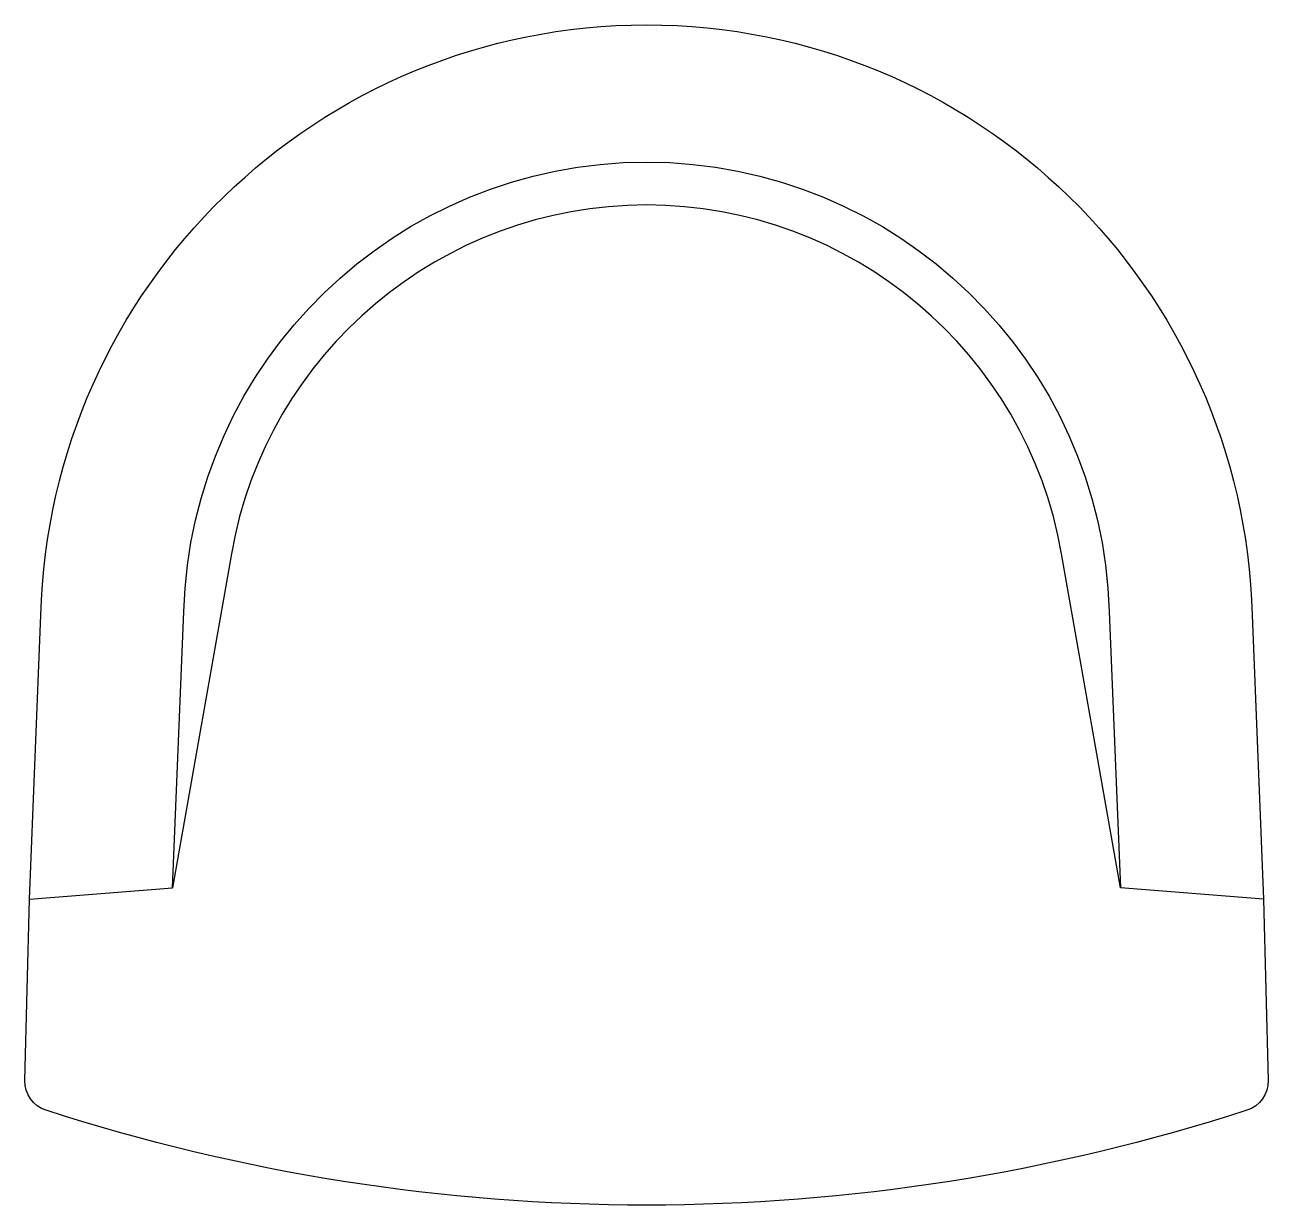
# Model space of a CAD drawing. Header units: millimetres. Extents: x -305 to 305, y -289 to 289.
import ezdxf

# ---------------------------------------------------------------- set-up
doc = ezdxf.new("R2010")
doc.units = ezdxf.units.MM
doc.header["$LTSCALE"] = 0.001

msp = doc.modelspace()

# ---------------------------------------------------------------- linework, layer by layer
for p, q in [((-302.4, -139.22), (-232.3, -133.72)), ((302.4, -139.22), (232.3, -133.72))]:
    msp.add_line(p, q)
for points in [[(-294.3, -242.72, -0.331609), (-304.7, -228.12), (-302.4, -139.22), (-296.8, -0.02, -0.974376), (296.8, -0.02), (302.4, -139.22), (304.7, -228.12, -0.331609), (294.3, -242.72, -0.157875), (-294.3, -242.72)], [(-232.3, -133.72), (-226.8, 1.78, -0.970742), (226.8, 1.78), (232.3, -133.72), (203.5, 29.98, 0.840022), (-203.5, 29.98), (-232.3, -133.72)]]:
    msp.add_lwpolyline(points, format="xyb")

doc.saveas('drawing.dxf')
